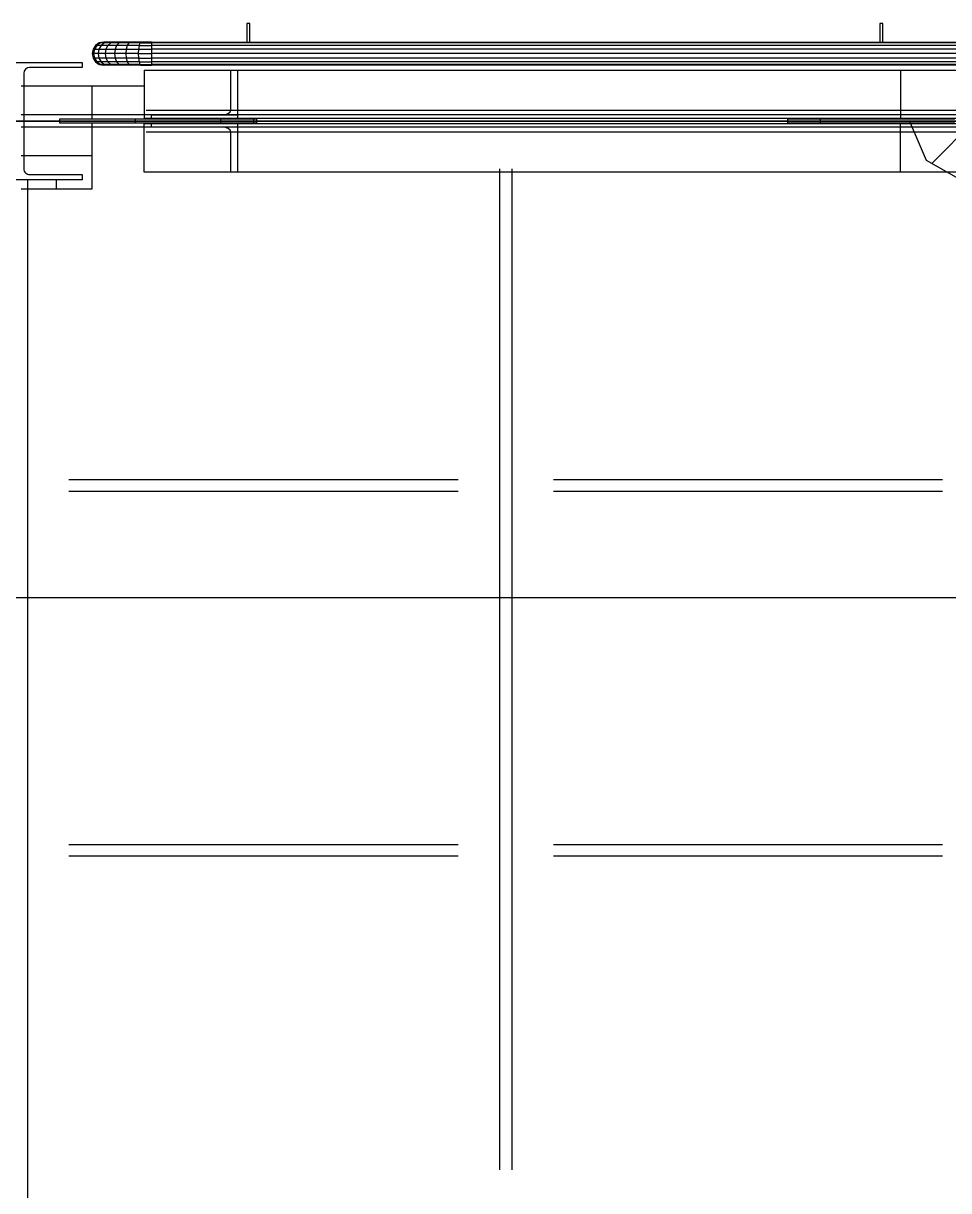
# Model space of a CAD drawing. Header units: metres. Extents: x 0 to 63075, y 0 to 44550.
# Drawn here: x 11151 to 13093, y 25909 to 28358 of the extents above; entities that cross this region are included whole.
import ezdxf

# ---------------------------------------------------------------- set-up
doc = ezdxf.new("R2010")
doc.units = ezdxf.units.M
doc.header["$LTSCALE"] = 75
doc.linetypes.add('CENTER2', pattern=[28.575, 19.05, -3.175, 3.175, -3.175])
doc.linetypes.add('CENTERX2', pattern=[101.6, 63.5, -12.7, 12.7, -12.7])
for name, color, linetype in [('SC1', 7, 'CENTER2'), ('SDM', 7, 'Continuous'), ('SL1', 8, 'Continuous')]:
    doc.layers.add(name, color=color, linetype=linetype)

# ---------------------------------------------------------------- blocks, each defined once
blk = doc.blocks.new('A$Cf5d57027')
at = {"layer": 'SL1'}
h = blk.add_hatch(dxfattribs=at)
h.set_pattern_fill('_USER', color=256, scale=162.5, angle=45, style=0, pattern_type=0)
h.set_pattern_definition([(45, (-40005.98, -19024.6), (-114.90485, 114.90485), [])])
h.paths.add_polyline_path([(4751.1, 5650.1), (5801.7, 5650.1), (5754.6, 5555.9), (5535.6, 5475.5), (5333.2, 5262), (5219.6, 5239.9), (5097.6, 5292.5), (4934, 5483.8), (4787.1, 5567)])
for p, q in [((3360.3, 5854.9), (3360.3, 5815.8)), ((3366.7, 5854.9), (3360.3, 5854.9)), ((3366.7, 5815.8), (3366.7, 5854.9)), ((4689.3, 5854.9), (4689.3, 5815.8)), ((4695.7, 5854.9), (4689.3, 5854.9)), ((4695.7, 5815.8), (4695.7, 5854.9)), ((3043.1, 5808.6), (3037.8, 5800.7)), ((3046, 5808.6), (3040.9, 5800.7)), ((3051, 5813.9), (3043.1, 5808.6)), ((3046, 5808.6), (3043.1, 5808.6)), ((3053.8, 5813.9), (3046, 5808.6)), ((3054.7, 5808.6), (3046, 5808.6)), ((3054.7, 5808.6), (3049.9, 5800.7)), ((3060.3, 5815.8), (3051, 5813.9)), ((3053.8, 5813.9), (3051, 5813.9)), ((3062.9, 5815.8), (3053.8, 5813.9)), ((3061.8, 5813.9), (3053.8, 5813.9)), ((3061.8, 5813.9), (3054.7, 5808.6)), ((3068.7, 5808.6), (3054.7, 5808.6)), ((3062.9, 5815.8), (3060.3, 5815.8)), ((3070.3, 5815.8), (3061.8, 5813.9)), ((3074.9, 5813.9), (3061.8, 5813.9)), ((3070.3, 5815.8), (3062.9, 5815.8)), ((3068.7, 5808.6), (3064.5, 5800.7)), ((3074.9, 5813.9), (3068.7, 5808.6)), ((3087.2, 5808.6), (3068.7, 5808.6)), ((3082.2, 5815.8), (3070.3, 5815.8)), ((3082.2, 5815.8), (3074.9, 5813.9)), ((3092.2, 5813.9), (3074.9, 5813.9)), ((3098, 5815.8), (3082.2, 5815.8)), ((3087.2, 5808.6), (3083.9, 5800.7)), ((3092.2, 5813.9), (3087.2, 5808.6)), ((3109.5, 5808.6), (3087.2, 5808.6)), ((3098, 5815.8), (3092.2, 5813.9)), ((3112.9, 5813.9), (3092.2, 5813.9)), ((3117, 5815.8), (3098, 5815.8)), ((3109.5, 5808.6), (3107.2, 5800.7)), ((3112.9, 5813.9), (3109.5, 5808.6)), ((3134.3, 5808.6), (3109.5, 5808.6)), ((3117, 5815.8), (3112.9, 5813.9)), ((3136, 5813.9), (3112.9, 5813.9)), ((3138.1, 5815.8), (3117, 5815.8)), ((3134.3, 5808.6), (3133.1, 5800.7)), ((3136, 5813.9), (3134.3, 5808.6)), ((3134.3, 5808.6), (3160.3, 5808.6)), ((3138.1, 5815.8), (3136, 5813.9)), ((3136, 5813.9), (3160.3, 5813.9)), ((3160.3, 5815.8), (3138.1, 5815.8)), ((3160.3, 5815.8), (7497.3, 5815.8)), ((3160.3, 5815.8), (3160.3, 5813.9)), ((7497.3, 5813.9), (3160.3, 5813.9)), ((3160.3, 5813.9), (3160.3, 5808.6)), ((7497.3, 5808.7), (3160.3, 5808.6)), ((3160.3, 5808.6), (3160.3, 5800.7)), ((3037.8, 5800.7), (3035.9, 5791.4)), ((3039.1, 5791.4), (3035.9, 5791.4)), ((3035.9, 5791.4), (3037.8, 5782.1)), ((3040.9, 5800.7), (3037.8, 5800.7)), ((3037.8, 5782.1), (3043.1, 5774.1)), ((3040.9, 5782.1), (3037.8, 5782.1)), ((3040.9, 5800.7), (3039.1, 5791.4)), ((3048.3, 5791.4), (3039.1, 5791.4)), ((3039.1, 5791.4), (3040.9, 5782.1)), ((3040.9, 5800.7), (3049.9, 5800.7)), ((3040.9, 5782.1), (3046, 5774.1)), ((3049.9, 5782.1), (3040.9, 5782.1)), ((3049.9, 5800.7), (3048.3, 5791.4)), ((3048.3, 5791.4), (3049.9, 5782.1)), ((3063.1, 5791.4), (3048.3, 5791.4)), ((3049.9, 5800.7), (3064.5, 5800.7)), ((3049.9, 5782.1), (3054.7, 5774.1)), ((3064.5, 5782.1), (3049.9, 5782.1)), ((3064.5, 5800.7), (3063.1, 5791.4)), ((3082.8, 5791.4), (3063.1, 5791.4)), ((3063.1, 5791.4), (3064.5, 5782.1)), ((3064.5, 5800.7), (3083.9, 5800.7)), ((3083.9, 5782.1), (3064.5, 5782.1)), ((3064.5, 5782.1), (3068.7, 5774.1)), ((3083.9, 5800.7), (3082.8, 5791.4)), ((3082.8, 5791.4), (3083.9, 5782.1)), ((3106.4, 5791.4), (3082.8, 5791.4)), ((3083.9, 5800.7), (3107.2, 5800.7)), ((3083.9, 5782.1), (3087.2, 5774.1)), ((3107.2, 5782.1), (3083.9, 5782.1)), ((3107.2, 5800.7), (3106.4, 5791.4)), ((3106.4, 5791.4), (3107.2, 5782.1)), ((3132.7, 5791.4), (3106.4, 5791.4)), ((3107.2, 5800.7), (3133.1, 5800.7)), ((3107.2, 5782.1), (3109.5, 5774.1)), ((3133.1, 5782.1), (3107.2, 5782.1)), ((3133.1, 5800.7), (3132.7, 5791.4)), ((3132.7, 5791.4), (3160.3, 5791.4)), ((3132.7, 5791.4), (3133.1, 5782.1)), ((3133.1, 5800.7), (3160.3, 5800.7)), ((3133.1, 5782.1), (3160.3, 5782.1)), ((3133.1, 5782.1), (3134.3, 5774.1)), ((7497.3, 5800.7), (3160.3, 5800.7)), ((3160.3, 5800.7), (3160.3, 5791.4)), ((7497.3, 5791.4), (3160.3, 5791.4)), ((3160.3, 5791.4), (3160.3, 5782.1)), ((7497.3, 5782.1), (3160.3, 5782.1)), ((3160.3, 5782.1), (3160.3, 5774.1)), ((2759.3, 5773), (3015.3, 5773)), ((3015.3, 5762.3), (2904.6, 5762.3)), ((3015.3, 5773), (3015.3, 5762.3)), ((3046, 5774.1), (3043.1, 5774.1)), ((3043.1, 5774.1), (3051, 5768.9)), ((3054.7, 5774.1), (3046, 5774.1)), ((3046, 5774.1), (3053.8, 5768.9)), ((3051, 5768.9), (3060.3, 5767)), ((3053.8, 5768.9), (3051, 5768.9)), ((3061.8, 5768.9), (3053.8, 5768.9)), ((3053.8, 5768.9), (3062.9, 5767)), ((3054.7, 5774.1), (3061.8, 5768.9)), ((3068.7, 5774.1), (3054.7, 5774.1)), ((3062.9, 5767), (3060.3, 5767)), ((3061.8, 5768.9), (3070.3, 5767)), ((3074.9, 5768.9), (3061.8, 5768.9)), ((3070.3, 5767), (3062.9, 5767)), ((3068.7, 5774.1), (3074.9, 5768.9)), ((3087.2, 5774.1), (3068.7, 5774.1)), ((3082.2, 5767), (3070.3, 5767)), ((3092.2, 5768.9), (3074.9, 5768.9)), ((3074.9, 5768.9), (3082.2, 5767)), ((3098, 5767), (3082.2, 5767)), ((3087.2, 5774.1), (3092.2, 5768.9)), ((3109.5, 5774.1), (3087.2, 5774.1)), ((3092.2, 5768.9), (3098, 5767)), ((3112.9, 5768.9), (3092.2, 5768.9)), ((3117, 5767), (3098, 5767)), ((3134.3, 5774.1), (3109.5, 5774.1)), ((3109.5, 5774.1), (3112.9, 5768.9)), ((3112.9, 5768.9), (3117, 5767)), ((3136, 5768.9), (3112.9, 5768.9)), ((3138.1, 5767), (3117, 5767)), ((3134.3, 5774.1), (3160.3, 5774.1)), ((3134.3, 5774.1), (3136, 5768.9)), ((3136, 5768.9), (3138.1, 5767)), ((3136, 5768.9), (3160.3, 5768.9)), ((3138.1, 5767), (3160.3, 5767)), ((3145.1, 5757), (3326.7, 5757)), ((3145.1, 5757), (3145.1, 5655)), ((3160.3, 5774.1), (3160.3, 5768.9)), ((7497.3, 5774.1), (3160.3, 5774.1)), ((3160.3, 5768.9), (3160.3, 5767)), ((7497.3, 5768.9), (3160.3, 5768.9)), ((7497.3, 5767), (3160.3, 5767)), ((3326.7, 5757), (3340.8, 5757)), ((3326.7, 5673), (3326.7, 5757)), ((3340.8, 5757), (3340.8, 5655)), ((3340.8, 5757), (4732.5, 5757)), ((4732.5, 5757), (6233.9, 5757)), ((4732.5, 5757), (4732.5, 5655)), ((2892.6, 5750.3), (2892.6, 5549.7)), ((3035.3, 5723), (2887.3, 5723)), ((3035.3, 5723), (3035.3, 5654.7)), ((3145.1, 5723), (3035.3, 5723)), ((8187.3, 5663), (2887.3, 5663)), ((8187.3, 5663), (2887.3, 5663)), ((3149.6, 5673), (6248, 5673)), ((3160.2, 5662.9), (3308.9, 5662.9)), ((3160.2, 5655), (3160.2, 5662.9)), ((3199.5, 5673), (3272.1, 5673)), ((3308.9, 5662.9), (3340.8, 5662.9)), ((3326.7, 5673), (4728, 5673)), ((0, 5650), (12183.1, 5650)), ((2967.9, 5650), (2739.3, 5650)), ((8187.3, 5637), (2887.3, 5637)), ((8187.3, 5637), (2887.3, 5637)), ((2967.9, 5654.7), (3127, 5654.7)), ((2967.9, 5645.2), (2967.9, 5654.7)), ((6788.8, 5650), (2967.9, 5650)), ((3127, 5645.2), (2967.9, 5645.2)), ((3035.3, 5645.2), (3035.3, 5507)), ((3127, 5645.2), (3127, 5654.7)), ((3127, 5654.7), (3374.4, 5654.7)), ((3374.4, 5645.2), (3127, 5645.2)), ((3160.2, 5655), (3145.1, 5655)), ((3145.1, 5645), (3160.2, 5645)), ((3145.1, 5543), (3145.1, 5645)), ((3340.8, 5655), (3160.2, 5655)), ((3160.2, 5637.1), (3160.2, 5645)), ((3160.2, 5645), (3340.8, 5645)), ((3308.9, 5637.1), (3160.2, 5637.1)), ((3305.5, 5654.7), (3305.5, 5645.2)), ((3340.8, 5637.1), (3308.9, 5637.1)), ((4732.5, 5655), (3340.8, 5655)), ((3340.8, 5645), (3340.8, 5543)), ((3340.8, 5645), (4732.5, 5645)), ((3374.4, 5654.7), (3381.7, 5654.7)), ((3374.4, 5654.7), (3374.4, 5645.2)), ((3381.7, 5645.2), (3374.4, 5645.2)), ((3381.7, 5645.2), (3381.7, 5654.7)), ((4495.9, 5645.2), (4495.9, 5654.7)), ((4495.9, 5654.7), (4564.8, 5654.7)), ((4564.8, 5645.2), (4495.9, 5645.2)), ((4564.8, 5645.2), (4564.8, 5654.7)), ((4564.8, 5654.7), (4846.4, 5654.7)), ((4846.4, 5645.2), (4564.8, 5645.2)), ((6233.9, 5655), (4732.5, 5655)), ((4732.5, 5645), (6233.9, 5645)), ((4732.5, 5543), (4732.5, 5645)), ((6248, 5627), (3149.6, 5627)), ((3272.1, 5627), (3199.5, 5627)), ((4728, 5627), (3326.7, 5627)), ((3326.7, 5543), (3326.7, 5627)), ((3035.3, 5577), (2887.3, 5577)), ((2904.6, 5537.7), (3015.3, 5537.7)), ((3015.3, 5537.7), (3015.3, 5527)), ((3326.7, 5543), (3145.1, 5543)), ((3340.8, 5543), (3326.7, 5543)), ((4732.5, 5543), (3340.8, 5543)), ((3891.1, 5550), (3891.1, 3449.8)), ((3891.1, 5550), (3891.1, 3449.8)), ((3916.9, 5550), (3916.9, 3449.8)), ((3916.9, 5550), (3916.9, 3449.8)), ((6233.9, 5543), (4732.5, 5543)), ((3015.3, 5527), (2759.3, 5527)), ((2960.3, 5527), (2814.3, 5527)), ((2900.4, 5527), (2900.4, 1373)), ((2900.4, 5527), (2900.4, 1373)), ((2960.3, 5527), (2960.3, 5507)), ((3035.3, 5507), (2887.3, 5507)), ((3804, 4897.1), (2987.3, 4897.1)), ((3804, 4897.1), (2987.3, 4897.1)), ((3804, 4872.8), (2987.3, 4872.8)), ((3804, 4872.8), (2987.3, 4872.8)), ((4820.7, 4897.1), (4004, 4897.1)), ((4820.7, 4897.1), (4004, 4897.1)), ((4820.7, 4872.8), (4004, 4872.8)), ((4820.7, 4872.8), (4004, 4872.8)), ((7677.4, 4650), (0, 4650)), ((3804, 4132), (2987.3, 4132)), ((3804, 4132), (2987.3, 4132)), ((4820.7, 4132), (4004, 4132)), ((4820.7, 4132), (4004, 4132)), ((3804, 4107.7), (2987.3, 4107.7)), ((3804, 4107.7), (2987.3, 4107.7)), ((4820.7, 4107.7), (4004, 4107.7)), ((4820.7, 4107.7), (4004, 4107.7))]:
    blk.add_line(p, q, dxfattribs=at)
blk.add_lwpolyline([(4751.1, 5650.1), (5801.7, 5650.1), (5754.6, 5555.9), (5535.6, 5475.5), (5333.2, 5262), (5219.6, 5239.9), (5097.6, 5292.5), (4934, 5483.8), (4787.1, 5567)], close=True, dxfattribs=at)
for centre, start, end in [((2904.6, 5750.3), 90, 179.998), ((2904.6, 5549.7), 179.998, 270)]:
    blk.add_arc(centre, 12, start, end, dxfattribs=at)
for centre, start_param, end_param in [((3308.9, 5673), 4.712389, 6.283185), ((3308.9, 5627), 0, 1.570796)]:
    blk.add_ellipse(centre, major_axis=(17.8, 0), ratio=0.564684, start_param=start_param, end_param=end_param, dxfattribs=at)

msp = doc.modelspace()

# ---------------------------------------------------------------- linework, layer by layer
at = {"layer": 'SC1', "color": 7, "linetype": 'CENTERX2', "lineweight": 9}
for p, q in [((21779, 28152.6), (6016.8, 28152.6)), ((21779, 27152.6), (6016.8, 27152.6))]:
    msp.add_line(p, q, dxfattribs=at)

# ---------------------------------------------------------------- block references
at = {"layer": 'SDM'}
msp.add_blockref('A$Cf5d57027', (8259.5, 22502.8), dxfattribs=at)

doc.saveas('drawing.dxf')
